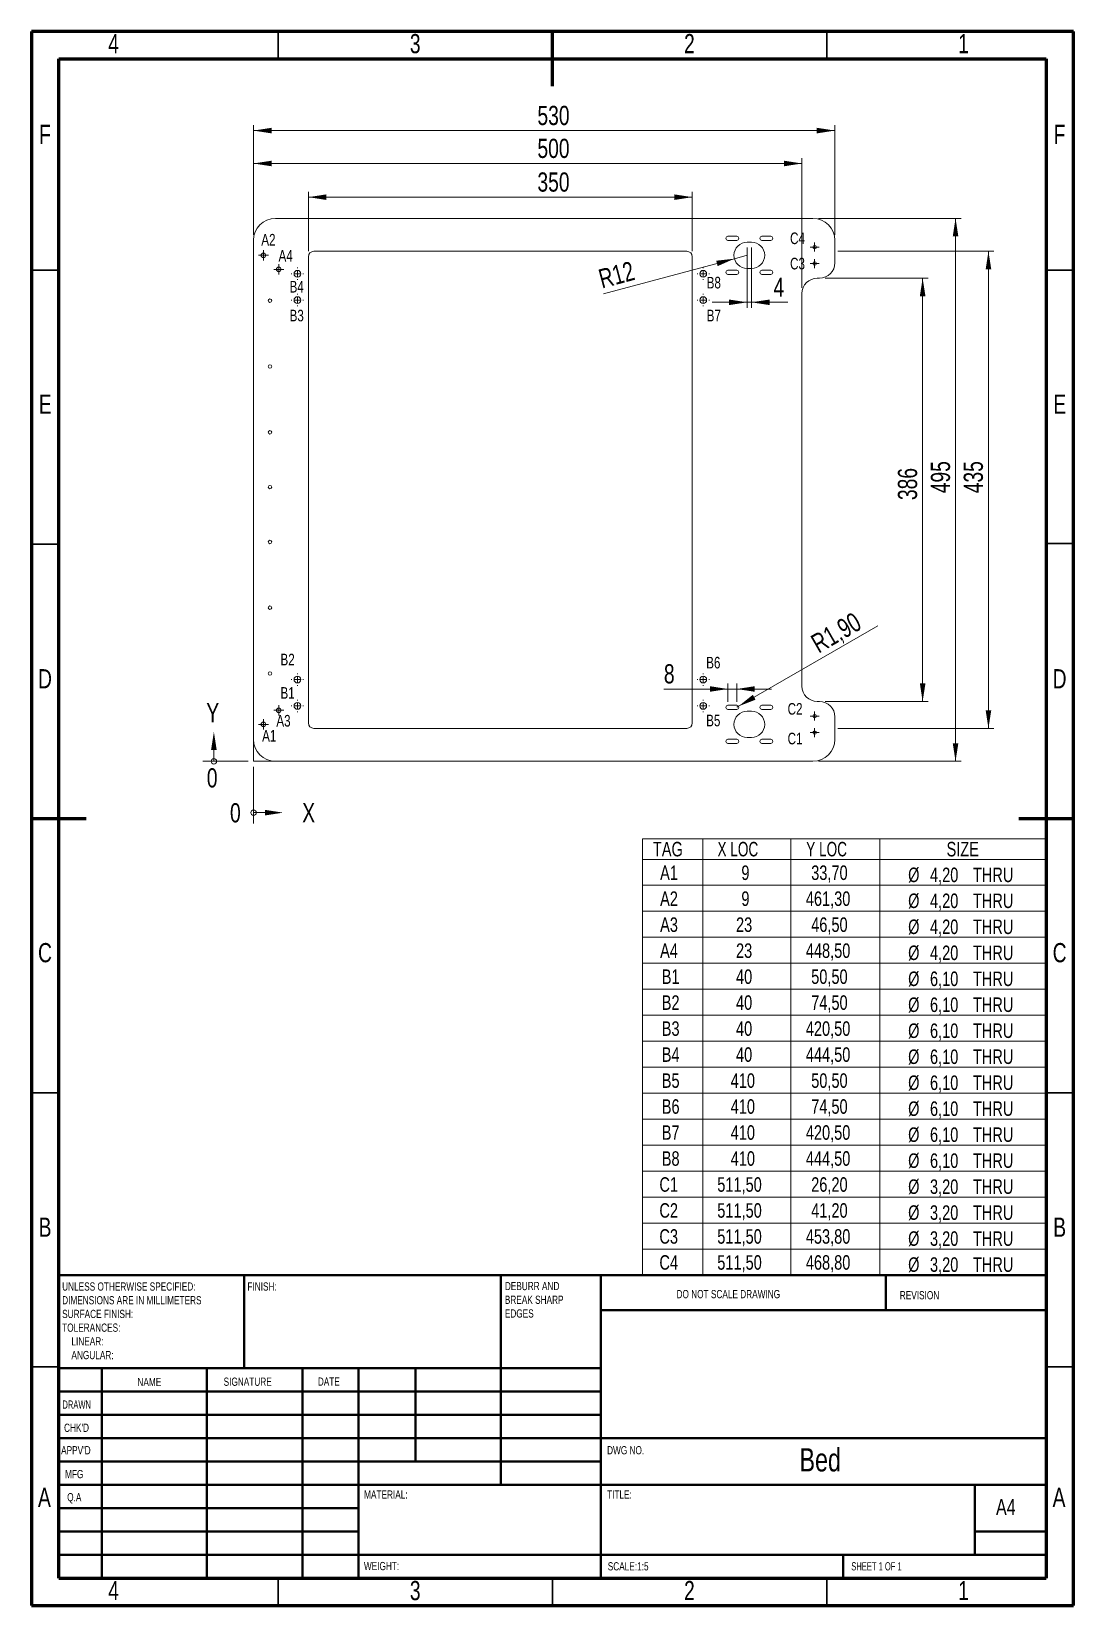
# Model space of a CAD drawing. Header units: millimetres. Extents: x 15 to 205, y 5 to 292.
import ezdxf

# ---------------------------------------------------------------- set-up
doc = ezdxf.new("R2010")
doc.units = ezdxf.units.MM
doc.linetypes.add('CENTERX2', pattern=[20.32, 12.7, -2.54, 2.54, -2.54])
doc.styles.add('SLDTEXTSTYLE0', font='TXT', dxfattribs={"width": 0.75})
doc.styles.add('SLDTEXTSTYLE1', font='TXT', dxfattribs={"width": 0.686449})
doc.styles.add('SLDTEXTSTYLE2', font='TXT', dxfattribs={"width": 0.6875})
doc.styles.add('SLDTEXTSTYLE3', font='TXT', dxfattribs={"width": 0.7})
doc.dimstyles.new('SLDDIMSTYLE0', dxfattribs={"dimtxt": 3.5, "dimasz": 3.302, "dimexe": 0, "dimexo": 0.0625, "dimgap": 0.875, "dimtad": 1, "dimlfac": 5, "dimrnd": 1e-09, "dimzin": 12, "dimdsep": 46, "dimtxsty": 'SLDTEXTSTYLE0', "dimsah": 1, "dimcen": 0.09, "dimadec": 0, "dimazin": 3, "dimtfac": 1, "dimtofl": 0, "dimtmove": 0, "dimatfit": 3, "dimfxl": 1, "dimfrac": 2, "dimtolj": 1, "dimtzin": 12, "dimarcsym": 0})
doc.dimstyles.new('SLDDIMSTYLE1', dxfattribs={"dimtxt": 3.5, "dimasz": 3.302, "dimexe": 0, "dimexo": 0.0625, "dimgap": 0.875, "dimtad": 1, "dimlfac": 5, "dimrnd": 1e-09, "dimzin": 12, "dimdsep": 46, "dimtxsty": 'SLDTEXTSTYLE0', "dimsah": 1, "dimcen": 0.09, "dimadec": 0, "dimazin": 3, "dimtfac": 1, "dimtmove": 0, "dimatfit": 0, "dimfxl": 1, "dimfrac": 2, "dimtolj": 1, "dimtzin": 12, "dimarcsym": 0})
doc.dimstyles.new('SLDDIMSTYLE2', dxfattribs={"dimtxt": 3.5, "dimasz": 3.302, "dimexe": 0, "dimexo": 0.0625, "dimgap": 0.875, "dimtad": 1, "dimlfac": 5, "dimrnd": 1e-09, "dimzin": 12, "dimdsep": 46, "dimtxsty": 'SLDTEXTSTYLE0', "dimsah": 1, "dimcen": 0, "dimadec": 0, "dimazin": 3, "dimtfac": 1, "dimtofl": 0, "dimtmove": 0, "dimatfit": 3, "dimfxl": 1, "dimfrac": 2, "dimtolj": 1, "dimtzin": 12, "dimarcsym": 0})

# ---------------------------------------------------------------- blocks, each defined once
blk = doc.blocks.new('SW_NOTE_0')
at = {"color": 0, "linetype": 'Continuous', "lineweight": 0, "char_height": 1.5, "attachment_point": 1, "style": 'SLDTEXTSTYLE0'}
for s, insert in [('UNLESS OTHERWISE SPECIFIED:', (0, 1.93)), ('DIMENSIONS ARE IN MILLIMETERS', (0, -0.57)), ('TOLERANCES:', (0, -5.57)), ('SURFACE FINISH:', (0, -3.07)), ('LINEAR:', (1.69, -8.07)), ('ANGULAR:', (1.69, -10.57))]:
    blk.add_mtext(s, dxfattribs=dict(at, insert=insert))
blk = doc.blocks.new('SW_NOTE_1')
at = {"color": 0, "linetype": 'Continuous', "lineweight": 0, "char_height": 1.5, "attachment_point": 1, "style": 'SLDTEXTSTYLE0'}
for s, insert in [('DEBURR AND', (0, 1.93)), ('BREAK SHARP', (0, -0.57)), ('EDGES', (0, -3.07))]:
    blk.add_mtext(s, dxfattribs=dict(at, insert=insert))
blk = doc.blocks.new('SW_TABLEANNOTATION_0')
at = {"color": 0, "linetype": 'Continuous', "lineweight": 0}
for p, q in [((0, 0), (0, -79.54)), ((73.74, 0), (0, 0)), ((10.97, 0), (10.97, -3.74)), ((27.03, 0), (27.03, -3.74)), ((43.27, 0), (43.27, -3.74)), ((73.74, -79.54), (73.74, 0)), ((0, -3.74), (73.74, -3.74)), ((10.97, -3.74), (10.97, -79.54)), ((27.03, -3.74), (27.03, -79.54)), ((43.27, -3.74), (43.27, -79.54)), ((0, -8.47), (73.74, -8.47)), ((0, -13.21), (73.74, -13.21)), ((0, -17.95), (73.74, -17.95)), ((0, -22.69), (73.74, -22.69)), ((0, -27.42), (73.74, -27.42)), ((0, -32.16), (73.74, -32.16)), ((0, -36.9), (73.74, -36.9)), ((0, -41.64), (73.74, -41.64)), ((0, -46.37), (73.74, -46.37)), ((0, -51.11), (73.74, -51.11)), ((0, -55.85), (73.74, -55.85)), ((0, -60.59), (73.74, -60.59)), ((0, -65.32), (73.74, -65.32)), ((0, -70.06), (73.74, -70.06)), ((0, -74.8), (73.74, -74.8)), ((0, -79.54), (73.74, -79.54))]:
    blk.add_line(p, q, dxfattribs=at)
at = {"color": 0, "linetype": 'Continuous', "lineweight": 0, "attachment_point": 1}
for s, insert, char_height, style in [('TAG', (1.89, -0.55), 2.646, 'SLDTEXTSTYLE0'), ('X LOC', (13.66, -0.55), 2.646, 'SLDTEXTSTYLE3'), ('Y LOC', (29.84, -0.55), 2.646, 'SLDTEXTSTYLE3'), ('SIZE', (55.43, -0.55), 2.646, 'SLDTEXTSTYLE0'), ('A1', (3.2, -4.85), 2.646, 'SLDTEXTSTYLE0'), ('9', (18.02, -4.85), 2.65, 'SLDTEXTSTYLE0'), ('33,70', (30.75, -4.85), 2.646, 'SLDTEXTSTYLE0'), ('%%c', (48.42, -5.24), 2.646, 'SLDTEXTSTYLE0'), ('4,20', (52.41, -5.24), 2.646, 'SLDTEXTSTYLE0'), ('THRU', (60.24, -5.24), 2.646, 'SLDTEXTSTYLE0'), ('A2', (3.2, -9.58), 2.646, 'SLDTEXTSTYLE0'), ('9', (18.02, -9.58), 2.65, 'SLDTEXTSTYLE0'), ('461,30', (29.77, -9.58), 2.646, 'SLDTEXTSTYLE0'), ('%%c', (48.42, -9.97), 2.646, 'SLDTEXTSTYLE0'), ('4,20', (52.41, -9.97), 2.646, 'SLDTEXTSTYLE0'), ('THRU', (60.24, -9.97), 2.646, 'SLDTEXTSTYLE0'), ('A3', (3.2, -14.32), 2.646, 'SLDTEXTSTYLE0'), ('23', (17.04, -14.32), 2.646, 'SLDTEXTSTYLE0'), ('46,50', (30.75, -14.32), 2.646, 'SLDTEXTSTYLE0'), ('%%c', (48.42, -14.71), 2.646, 'SLDTEXTSTYLE0'), ('4,20', (52.41, -14.71), 2.646, 'SLDTEXTSTYLE0'), ('THRU', (60.24, -14.71), 2.646, 'SLDTEXTSTYLE0'), ('A4', (3.2, -19.06), 2.646, 'SLDTEXTSTYLE0'), ('23', (17.04, -19.06), 2.646, 'SLDTEXTSTYLE0'), ('448,50', (29.77, -19.06), 2.646, 'SLDTEXTSTYLE0'), ('%%c', (48.42, -19.45), 2.646, 'SLDTEXTSTYLE0'), ('4,20', (52.41, -19.45), 2.646, 'SLDTEXTSTYLE0'), ('THRU', (60.24, -19.45), 2.646, 'SLDTEXTSTYLE0'), ('B1', (3.5, -23.8), 2.646, 'SLDTEXTSTYLE0'), ('40', (17.04, -23.8), 2.646, 'SLDTEXTSTYLE0'), ('50,50', (30.75, -23.8), 2.646, 'SLDTEXTSTYLE0'), ('%%c', (48.42, -24.19), 2.646, 'SLDTEXTSTYLE0'), ('6,10', (52.41, -24.19), 2.646, 'SLDTEXTSTYLE0'), ('THRU', (60.24, -24.19), 2.646, 'SLDTEXTSTYLE0'), ('B2', (3.5, -28.53), 2.646, 'SLDTEXTSTYLE0'), ('40', (17.04, -28.53), 2.646, 'SLDTEXTSTYLE0'), ('74,50', (30.75, -28.53), 2.646, 'SLDTEXTSTYLE0'), ('%%c', (48.42, -28.92), 2.646, 'SLDTEXTSTYLE0'), ('6,10', (52.41, -28.92), 2.646, 'SLDTEXTSTYLE0'), ('THRU', (60.24, -28.92), 2.646, 'SLDTEXTSTYLE0'), ('B3', (3.5, -33.27), 2.646, 'SLDTEXTSTYLE0'), ('40', (17.04, -33.27), 2.646, 'SLDTEXTSTYLE0'), ('420,50', (29.77, -33.27), 2.646, 'SLDTEXTSTYLE0'), ('%%c', (48.42, -33.66), 2.646, 'SLDTEXTSTYLE0'), ('6,10', (52.41, -33.66), 2.646, 'SLDTEXTSTYLE0'), ('THRU', (60.24, -33.66), 2.646, 'SLDTEXTSTYLE0'), ('B4', (3.5, -38.01), 2.646, 'SLDTEXTSTYLE0'), ('40', (17.04, -38.01), 2.646, 'SLDTEXTSTYLE0'), ('444,50', (29.77, -38.01), 2.646, 'SLDTEXTSTYLE0'), ('%%c', (48.42, -38.4), 2.646, 'SLDTEXTSTYLE0'), ('6,10', (52.41, -38.4), 2.646, 'SLDTEXTSTYLE0'), ('THRU', (60.24, -38.4), 2.646, 'SLDTEXTSTYLE0'), ('B5', (3.5, -42.75), 2.646, 'SLDTEXTSTYLE0'), ('410', (16.07, -42.75), 2.646, 'SLDTEXTSTYLE0'), ('50,50', (30.75, -42.75), 2.646, 'SLDTEXTSTYLE0'), ('%%c', (48.42, -43.14), 2.646, 'SLDTEXTSTYLE0'), ('6,10', (52.41, -43.14), 2.646, 'SLDTEXTSTYLE0'), ('THRU', (60.24, -43.14), 2.646, 'SLDTEXTSTYLE0'), ('B6', (3.5, -47.48), 2.646, 'SLDTEXTSTYLE0'), ('410', (16.07, -47.48), 2.646, 'SLDTEXTSTYLE0'), ('74,50', (30.75, -47.48), 2.646, 'SLDTEXTSTYLE0'), ('%%c', (48.42, -47.87), 2.646, 'SLDTEXTSTYLE0'), ('6,10', (52.41, -47.87), 2.646, 'SLDTEXTSTYLE0'), ('THRU', (60.24, -47.87), 2.646, 'SLDTEXTSTYLE0'), ('B7', (3.5, -52.22), 2.646, 'SLDTEXTSTYLE0'), ('410', (16.07, -52.22), 2.646, 'SLDTEXTSTYLE0'), ('420,50', (29.77, -52.22), 2.646, 'SLDTEXTSTYLE0'), ('%%c', (48.42, -52.61), 2.646, 'SLDTEXTSTYLE0'), ('6,10', (52.41, -52.61), 2.646, 'SLDTEXTSTYLE0'), ('THRU', (60.24, -52.61), 2.646, 'SLDTEXTSTYLE0'), ('B8', (3.5, -56.96), 2.646, 'SLDTEXTSTYLE0'), ('410', (16.07, -56.96), 2.646, 'SLDTEXTSTYLE0'), ('444,50', (29.77, -56.96), 2.646, 'SLDTEXTSTYLE0'), ('%%c', (48.42, -57.35), 2.646, 'SLDTEXTSTYLE0'), ('6,10', (52.41, -57.35), 2.646, 'SLDTEXTSTYLE0'), ('THRU', (60.24, -57.35), 2.646, 'SLDTEXTSTYLE0'), ('C1', (3.07, -61.7), 2.646, 'SLDTEXTSTYLE0'), ('511,50', (13.62, -61.7), 2.646, 'SLDTEXTSTYLE0'), ('26,20', (30.75, -61.7), 2.646, 'SLDTEXTSTYLE0'), ('%%c', (48.42, -62.09), 2.646, 'SLDTEXTSTYLE0'), ('3,20', (52.41, -62.09), 2.646, 'SLDTEXTSTYLE0'), ('THRU', (60.24, -62.09), 2.646, 'SLDTEXTSTYLE0'), ('C2', (3.07, -66.43), 2.646, 'SLDTEXTSTYLE0'), ('511,50', (13.62, -66.43), 2.646, 'SLDTEXTSTYLE0'), ('41,20', (30.75, -66.43), 2.646, 'SLDTEXTSTYLE0'), ('%%c', (48.42, -66.82), 2.646, 'SLDTEXTSTYLE0'), ('3,20', (52.41, -66.82), 2.646, 'SLDTEXTSTYLE0'), ('THRU', (60.24, -66.82), 2.646, 'SLDTEXTSTYLE0'), ('C3', (3.07, -71.17), 2.646, 'SLDTEXTSTYLE0'), ('511,50', (13.62, -71.17), 2.646, 'SLDTEXTSTYLE0'), ('453,80', (29.77, -71.17), 2.646, 'SLDTEXTSTYLE0'), ('%%c', (48.42, -71.56), 2.646, 'SLDTEXTSTYLE0'), ('3,20', (52.41, -71.56), 2.646, 'SLDTEXTSTYLE0'), ('THRU', (60.24, -71.56), 2.646, 'SLDTEXTSTYLE0'), ('C4', (3.07, -75.91), 2.646, 'SLDTEXTSTYLE0'), ('511,50', (13.62, -75.91), 2.646, 'SLDTEXTSTYLE0'), ('468,80', (29.77, -75.91), 2.646, 'SLDTEXTSTYLE0'), ('%%c', (48.42, -76.3), 2.646, 'SLDTEXTSTYLE0'), ('3,20', (52.41, -76.3), 2.646, 'SLDTEXTSTYLE0'), ('THRU', (60.24, -76.3), 2.646, 'SLDTEXTSTYLE0')]:
    blk.add_mtext(s, dxfattribs=dict(at, insert=insert, char_height=char_height, style=style))
blk = doc.blocks.new('_D')
at = {"color": 7, "linetype": 'Continuous', "lineweight": 0}
for p, q in [((55.49, 254.93), (55.49, 274.93)), ((55.49, 273.93), (161.49, 273.93)), ((161.49, 254.93), (161.49, 274.93))]:
    blk.add_line(p, q, dxfattribs=at)
for points in [[(55.49, 273.93), (58.79, 273.42), (58.79, 274.44)], [(161.49, 273.93), (158.19, 274.44), (158.19, 273.42)]]:
    blk.add_solid(points, dxfattribs=at)
at = {"color": 7, "linetype": 'Continuous', "lineweight": 0, "insert": (107.25, 278.44), "char_height": 3.5, "attachment_point": 1, "style": 'SLDTEXTSTYLE0'}
blk.add_mtext('530', dxfattribs=at)
blk = doc.blocks.new('_D_1')
at = {"color": 7, "linetype": 'Continuous', "lineweight": 0}
for p, q in [((55.49, 254.93), (55.49, 268.93)), ((55.49, 267.93), (155.49, 267.93)), ((155.49, 245.23), (155.49, 268.93))]:
    blk.add_line(p, q, dxfattribs=at)
for points in [[(55.49, 267.93), (58.79, 267.42), (58.79, 268.44)], [(155.49, 267.93), (152.19, 268.44), (152.19, 267.42)]]:
    blk.add_solid(points, dxfattribs=at)
at = {"color": 7, "linetype": 'Continuous', "lineweight": 0, "insert": (107.25, 272.44), "char_height": 3.5, "attachment_point": 1, "style": 'SLDTEXTSTYLE0'}
blk.add_mtext('500', dxfattribs=at)
blk = doc.blocks.new('_D_2')
at = {"color": 7, "linetype": 'Continuous', "lineweight": 0}
for p, q in [((65.49, 251.93), (65.49, 262.79)), ((65.49, 261.79), (135.49, 261.79)), ((135.49, 251.93), (135.49, 262.79))]:
    blk.add_line(p, q, dxfattribs=at)
for points in [[(65.49, 261.79), (68.79, 261.28), (68.79, 262.3)], [(135.49, 261.79), (132.19, 262.3), (132.19, 261.28)]]:
    blk.add_solid(points, dxfattribs=at)
at = {"color": 7, "linetype": 'Continuous', "lineweight": 0, "insert": (107.25, 266.3), "char_height": 3.5, "attachment_point": 1, "style": 'SLDTEXTSTYLE0'}
blk.add_mtext('350', dxfattribs=at)
blk = doc.blocks.new('_D_3')
at = {"color": 7, "linetype": 'Continuous', "lineweight": 0}
for p, q in [((158.49, 257.93), (184.49, 257.93)), ((183.49, 257.93), (183.49, 158.93)), ((158.49, 158.93), (184.49, 158.93))]:
    blk.add_line(p, q, dxfattribs=at)
for points in [[(183.49, 257.93), (182.98, 254.63), (184, 254.63)], [(183.49, 158.93), (184, 162.23), (182.98, 162.23)]]:
    blk.add_solid(points, dxfattribs=at)
at = {"color": 7, "linetype": 'Continuous', "lineweight": 0, "insert": (178.98, 207.8), "char_height": 3.5, "attachment_point": 1, "rotation": 90, "style": 'SLDTEXTSTYLE0'}
blk.add_mtext('495', dxfattribs=at)
blk = doc.blocks.new('_D_4')
at = {"color": 7, "linetype": 'Continuous', "lineweight": 0}
for p, q in [((162.04, 251.93), (190.49, 251.93)), ((189.49, 251.93), (189.49, 164.93)), ((162.05, 164.93), (190.49, 164.93))]:
    blk.add_line(p, q, dxfattribs=at)
for points in [[(189.49, 251.93), (188.98, 248.63), (190, 248.63)], [(189.49, 164.93), (190, 168.23), (188.98, 168.23)]]:
    blk.add_solid(points, dxfattribs=at)
at = {"color": 7, "linetype": 'Continuous', "lineweight": 0, "insert": (184.98, 207.8), "char_height": 3.5, "attachment_point": 1, "rotation": 90, "style": 'SLDTEXTSTYLE0'}
blk.add_mtext('435', dxfattribs=at)
blk = doc.blocks.new('_D_5')
at = {"color": 7, "linetype": 'Continuous', "lineweight": 0}
for p, q in [((159.69, 247.03), (178.49, 247.03)), ((177.49, 247.03), (177.49, 169.83)), ((159.69, 169.83), (178.49, 169.83))]:
    blk.add_line(p, q, dxfattribs=at)
for points in [[(177.49, 247.03), (176.98, 243.73), (178, 243.73)], [(177.49, 169.83), (178, 173.13), (176.98, 173.13)]]:
    blk.add_solid(points, dxfattribs=at)
at = {"color": 7, "linetype": 'Continuous', "lineweight": 0, "insert": (172.98, 206.56), "char_height": 3.5, "attachment_point": 1, "rotation": 90, "style": 'SLDTEXTSTYLE0'}
blk.add_mtext('386', dxfattribs=at)
blk = doc.blocks.new('_D_6')
at = {"color": 7, "linetype": 'Continuous', "lineweight": 0}
for p, q in [((141.99, 169.77), (141.99, 173.11)), ((143.59, 169.77), (143.59, 173.11)), ((141.99, 172.11), (130.31, 172.11)), ((141.99, 172.11), (143.59, 172.11)), ((143.59, 172.11), (149.94, 172.11))]:
    blk.add_line(p, q, dxfattribs=at)
for points in [[(141.99, 172.11), (138.69, 172.62), (138.69, 171.61)], [(143.59, 172.11), (146.89, 171.61), (146.89, 172.62)]]:
    blk.add_solid(points, dxfattribs=at)
at = {"color": 7, "linetype": 'Continuous', "lineweight": 0, "insert": (130.31, 176.63), "char_height": 3.5, "attachment_point": 1, "style": 'SLDTEXTSTYLE0'}
blk.add_mtext('8', dxfattribs=at)
blk = doc.blocks.new('_D_7')
at = {"color": 7, "linetype": 'Continuous', "lineweight": 0}
for q in [(169.31, 183.62), (143.59, 168.77)]:
    blk.add_line((143.92, 168.96), q, dxfattribs=at)
blk.add_solid([(143.92, 168.96), (147.03, 170.17), (146.52, 171.05)], dxfattribs=at)
at = {"color": 7, "linetype": 'Continuous', "lineweight": 0, "insert": (156.77, 181.57), "char_height": 3.5, "attachment_point": 1, "rotation": 30, "style": 'SLDTEXTSTYLE0'}
blk.add_mtext('R1,90', dxfattribs=at)
blk = doc.blocks.new('_D_8')
at = {"color": 7, "linetype": 'Continuous', "lineweight": 0}
for q in [(119.28, 244.16), (145.49, 251.19)]:
    blk.add_line((143.17, 250.57), q, dxfattribs=at)
blk.add_solid([(143.17, 250.57), (139.85, 250.2), (140.11, 249.22)], dxfattribs=at)
at = {"color": 7, "linetype": 'Continuous', "lineweight": 0, "insert": (118.11, 248.5), "char_height": 3.5, "attachment_point": 1, "rotation": 15, "style": 'SLDTEXTSTYLE0'}
blk.add_mtext('R12', dxfattribs=at)
blk = doc.blocks.new('_D_9')
at = {"color": 7, "linetype": 'Continuous', "lineweight": 0}
for p, q in [((145.49, 252.59), (145.49, 241.62)), ((146.29, 252.59), (146.29, 241.62)), ((145.49, 242.62), (139.14, 242.62)), ((146.29, 242.62), (145.49, 242.62)), ((146.29, 242.62), (152.88, 242.62))]:
    blk.add_line(p, q, dxfattribs=at)
for points in [[(145.49, 242.62), (142.19, 243.13), (142.19, 242.11)], [(146.29, 242.62), (149.59, 242.11), (149.59, 243.13)]]:
    blk.add_solid(points, dxfattribs=at)
at = {"color": 7, "linetype": 'Continuous', "lineweight": 0, "insert": (150.29, 247.13), "char_height": 3.5, "attachment_point": 1, "style": 'SLDTEXTSTYLE0'}
blk.add_mtext('4', dxfattribs=at)
blk = doc.blocks.new('SW_CENTERMARKSYMBOL_0')
at = {"color": 0, "linetype": 'Continuous', "lineweight": 0}
for p, q in [((-0.5, 0), (-0.92, 0)), ((0, 0), (-0.5, 0)), ((0, 0.5), (0, 0.92)), ((0, 0), (0, 0.5)), ((0, 0), (0, -0.5)), ((0, 0), (0.5, 0)), ((0.5, 0), (0.92, 0)), ((0, -0.5), (0, -0.92))]:
    blk.add_line(p, q, dxfattribs=at)
blk = doc.blocks.new('SW_CENTERMARKSYMBOL_1')
at = {"color": 0, "linetype": 'Continuous', "lineweight": 0}
for p, q in [((-0.5, 0), (-0.92, 0)), ((0, 0), (-0.5, 0)), ((0, 0.5), (0, 0.92)), ((0, 0), (0, 0.5)), ((0, 0), (0, -0.5)), ((0, 0), (0.5, 0)), ((0.5, 0), (0.92, 0)), ((0, -0.5), (0, -0.92))]:
    blk.add_line(p, q, dxfattribs=at)
blk = doc.blocks.new('SW_CENTERMARKSYMBOL_2')
at = {"color": 0, "linetype": 'Continuous', "lineweight": 0}
for p, q in [((-1, 0), (-1.11, 0)), ((0, 0), (-0.5, 0)), ((0, 1), (0, 1.11)), ((0, 0), (0, 0.5)), ((0, 0), (0, -0.5)), ((0, 0), (0.5, 0)), ((1, 0), (1.11, 0)), ((0, -1), (0, -1.11))]:
    blk.add_line(p, q, dxfattribs=at)
blk = doc.blocks.new('SW_CENTERMARKSYMBOL_3')
at = {"color": 0, "linetype": 'Continuous', "lineweight": 0}
for p, q in [((-1, 0), (-1.11, 0)), ((0, 0), (-0.5, 0)), ((0, 1), (0, 1.11)), ((0, 0), (0, 0.5)), ((0, 0), (0, -0.5)), ((0, 0), (0.5, 0)), ((1, 0), (1.11, 0)), ((0, -1), (0, -1.11))]:
    blk.add_line(p, q, dxfattribs=at)
blk = doc.blocks.new('SW_CENTERMARKSYMBOL_4')
at = {"color": 0, "linetype": 'Continuous', "lineweight": 0}
for p, q in [((-1, 0), (-1.11, 0)), ((0, 0), (-0.5, 0)), ((0, 1), (0, 1.11)), ((0, 0), (0, 0.5)), ((0, 0), (0, -0.5)), ((0, 0), (0.5, 0)), ((1, 0), (1.11, 0)), ((0, -1), (0, -1.11))]:
    blk.add_line(p, q, dxfattribs=at)
blk = doc.blocks.new('SW_CENTERMARKSYMBOL_5')
at = {"color": 0, "linetype": 'Continuous', "lineweight": 0}
for p, q in [((-1, 0), (-1.11, 0)), ((0, 0), (-0.5, 0)), ((0, 1), (0, 1.11)), ((0, 0), (0, 0.5)), ((0, 0), (0, -0.5)), ((0, 0), (0.5, 0)), ((1, 0), (1.11, 0)), ((0, -1), (0, -1.11))]:
    blk.add_line(p, q, dxfattribs=at)
blk = doc.blocks.new('SW_CENTERMARKSYMBOL_6')
at = {"color": 0, "linetype": 'Continuous', "lineweight": 0}
for p, q in [((-1, 0), (-1.11, 0)), ((0, 0), (-0.5, 0)), ((0, 1), (0, 1.11)), ((0, 0), (0, 0.5)), ((0, 0), (0, -0.5)), ((0, 0), (0.5, 0)), ((1, 0), (1.11, 0)), ((0, -1), (0, -1.11))]:
    blk.add_line(p, q, dxfattribs=at)
blk = doc.blocks.new('SW_CENTERMARKSYMBOL_7')
at = {"color": 0, "linetype": 'Continuous', "lineweight": 0}
for p, q in [((-1, 0), (-1.11, 0)), ((0, 0), (-0.5, 0)), ((0, 1), (0, 1.11)), ((0, 0), (0, 0.5)), ((0, 0), (0, -0.5)), ((0, 0), (0.5, 0)), ((1, 0), (1.11, 0)), ((0, -1), (0, -1.11))]:
    blk.add_line(p, q, dxfattribs=at)
blk = doc.blocks.new('SW_CENTERMARKSYMBOL_8')
at = {"color": 0, "linetype": 'Continuous', "lineweight": 0}
for p, q in [((-1, 0), (-1.11, 0)), ((0, 0), (-0.5, 0)), ((0, 1), (0, 1.11)), ((0, 0), (0, 0.5)), ((0, 0), (0, -0.5)), ((0, 0), (0.5, 0)), ((1, 0), (1.11, 0)), ((0, -1), (0, -1.11))]:
    blk.add_line(p, q, dxfattribs=at)
blk = doc.blocks.new('SW_CENTERMARKSYMBOL_9')
at = {"color": 0, "linetype": 'Continuous', "lineweight": 0}
for p, q in [((-1, 0), (-1.11, 0)), ((0, 0), (-0.5, 0)), ((0, 1), (0, 1.11)), ((0, 0), (0, 0.5)), ((0, 0), (0, -0.5)), ((0, 0), (0.5, 0)), ((1, 0), (1.11, 0)), ((0, -1), (0, -1.11))]:
    blk.add_line(p, q, dxfattribs=at)
blk = doc.blocks.new('SW_CENTERMARKSYMBOL_10')
at = {"color": 0, "linetype": 'Continuous', "lineweight": 0}
for p, q in [((-0.5, 0), (-0.82, 0)), ((0, 0), (-0.5, 0)), ((0, 0.5), (0, 0.82)), ((0, 0), (0, 0.5)), ((0, 0), (0, -0.5)), ((0, 0), (0.5, 0)), ((0.5, 0), (0.82, 0)), ((0, -0.5), (0, -0.82))]:
    blk.add_line(p, q, dxfattribs=at)
blk = doc.blocks.new('SW_CENTERMARKSYMBOL_11')
at = {"color": 0, "linetype": 'Continuous', "lineweight": 0}
for p, q in [((-0.5, 0), (-0.82, 0)), ((0, 0), (-0.5, 0)), ((0, 0.5), (0, 0.82)), ((0, 0), (0, 0.5)), ((0, 0), (0, -0.5)), ((0, 0), (0.5, 0)), ((0.5, 0), (0.82, 0)), ((0, -0.5), (0, -0.82))]:
    blk.add_line(p, q, dxfattribs=at)
blk = doc.blocks.new('SW_CENTERMARKSYMBOL_12')
at = {"color": 0, "linetype": 'Continuous', "lineweight": 0}
for p, q in [((-0.5, 0), (-0.82, 0)), ((0, 0), (-0.5, 0)), ((0, 0.5), (0, 0.82)), ((0, 0), (0, 0.5)), ((0, 0), (0, -0.5)), ((0, 0), (0.5, 0)), ((0.5, 0), (0.82, 0)), ((0, -0.5), (0, -0.82))]:
    blk.add_line(p, q, dxfattribs=at)
blk = doc.blocks.new('SW_CENTERMARKSYMBOL_13')
at = {"color": 0, "linetype": 'Continuous', "lineweight": 0}
for p, q in [((-0.5, 0), (-0.82, 0)), ((0, 0), (-0.5, 0)), ((0, 0.5), (0, 0.82)), ((0, 0), (0, 0.5)), ((0, 0), (0, -0.5)), ((0, 0), (0.5, 0)), ((0.5, 0), (0.82, 0)), ((0, -0.5), (0, -0.82))]:
    blk.add_line(p, q, dxfattribs=at)
blk = doc.blocks.new('SW_CENTERMARKSYMBOL_14')
at = {"color": 0, "linetype": 'Continuous', "lineweight": 0}
for p, q in [((-0.5, 0), (-0.92, 0)), ((0, 0), (-0.5, 0)), ((0, 0.5), (0, 0.92)), ((0, 0), (0, 0.5)), ((0, 0), (0, -0.5)), ((0, 0), (0.5, 0)), ((0.5, 0), (0.92, 0)), ((0, -0.5), (0, -0.92))]:
    blk.add_line(p, q, dxfattribs=at)
blk = doc.blocks.new('SW_CENTERMARKSYMBOL_15')
at = {"color": 0, "linetype": 'Continuous', "lineweight": 0}
for p, q in [((-0.5, 0), (-0.92, 0)), ((0, 0), (-0.5, 0)), ((0, 0.5), (0, 0.92)), ((0, 0), (0, 0.5)), ((0, 0), (0, -0.5)), ((0, 0), (0.5, 0)), ((0.5, 0), (0.92, 0)), ((0, -0.5), (0, -0.92))]:
    blk.add_line(p, q, dxfattribs=at)
blk = doc.blocks.new('SW_DATUMORIGIN_0')
at = {"color": 0, "linetype": 'Continuous', "lineweight": 0}
for p, q in [((-7.23, 1), (-7.23, 3.08)), ((-1, 1), (-9.23, 1)), ((0, 0), (0, -10.36)), ((0, -8.36), (2.08, -8.36))]:
    blk.add_line(p, q, dxfattribs=at)
for centre in [(-7.23, 1), (0, -8.36)]:
    blk.add_circle(centre, 0.5, dxfattribs=at)
for points in [[(-7.23, 6.38), (-7.74, 3.08), (-6.72, 3.08)], [(5.38, -8.36), (2.08, -7.85), (2.08, -8.87)]]:
    blk.add_solid(points, dxfattribs=at)
at = {"color": 0, "linetype": 'Continuous', "lineweight": 0, "char_height": 3.5, "attachment_point": 1, "style": 'SLDTEXTSTYLE0'}
for s, insert in [('Y', (-8.61, 11.61)), ('0', (-8.52, -0.27)), ('0', (-4.29, -6.63)), ('X', (8.88, -6.63))]:
    blk.add_mtext(s, dxfattribs=dict(at, insert=insert))

msp = doc.modelspace()

# ---------------------------------------------------------------- linework, layer by layer
at = {"color": 7, "linetype": 'Continuous', "lineweight": 60}
for p, q in [((205, 292), (15, 292)), ((15, 292), (15, 5)), ((110, 282), (110, 292)), ((205, 5), (205, 292)), ((20, 287), (200, 287)), ((20, 10), (20, 287)), ((200, 287), (200, 10)), ((15, 148.5), (25, 148.5)), ((195, 148.5), (205, 148.5)), ((20, 10), (200, 10)), ((15, 5), (205, 5))]:
    msp.add_line(p, q, dxfattribs=at)
at = {"color": 7, "linetype": 'Continuous', "lineweight": 30}
for p, q in [((60, 287), (60, 292)), ((160, 287), (160, 292)), ((20, 248.5), (15, 248.5)), ((200, 248.5), (205, 248.5)), ((20, 198.5), (15, 198.5)), ((200, 198.6509), (205, 198.6509)), ((20, 98.5), (15, 98.5)), ((200, 98.5), (205, 98.5)), ((20, 48.5), (15, 48.5)), ((200, 48.5), (205, 48.5)), ((60, 10), (60, 5)), ((110, 10), (110, 5)), ((160, 10), (160, 5))]:
    msp.add_line(p, q, dxfattribs=at)
at = {"color": 7, "linetype": 'Continuous', "lineweight": 15}
for p, q in [((157.4881, 257.9271), (59.4881, 257.9271)), ((55.4881, 253.9271), (55.4881, 162.9271)), ((143.5881, 254.6671), (141.9881, 254.6671)), ((141.9881, 253.9071), (143.5881, 253.9071)), ((146.2881, 253.5871), (145.4881, 253.5871)), ((149.7881, 254.6671), (148.1881, 254.6671)), ((148.1881, 253.9071), (149.7881, 253.9071)), ((161.4881, 249.8271), (161.4881, 253.9271)), ((65.4881, 250.9271), (65.4881, 165.9271)), ((134.4881, 251.9271), (66.4881, 251.9271)), ((135.4881, 165.9271), (135.4881, 250.9271)), ((143.5881, 248.4671), (141.9881, 248.4671)), ((141.9881, 247.7071), (143.5881, 247.7071)), ((145.4881, 248.7871), (146.2881, 248.7871)), ((149.7881, 248.4671), (148.1881, 248.4671)), ((148.1881, 247.7071), (149.7881, 247.7071)), ((158.2881, 247.0271), (158.6881, 247.0271)), ((155.4881, 172.6271), (155.4881, 244.2271)), ((158.6881, 169.8271), (158.2881, 169.8271)), ((143.5881, 169.1471), (141.9881, 169.1471)), ((141.9881, 168.3871), (143.5881, 168.3871)), ((146.2881, 168.0671), (145.4881, 168.0671)), ((149.7881, 169.1471), (148.1881, 169.1471)), ((148.1881, 168.3871), (149.7881, 168.3871)), ((161.4881, 162.9271), (161.4881, 167.0271)), ((66.4881, 164.9271), (134.4881, 164.9271)), ((143.5881, 162.9471), (141.9881, 162.9471)), ((141.9881, 162.1871), (143.5881, 162.1871)), ((145.4881, 163.2671), (146.2881, 163.2671)), ((149.7881, 162.9471), (148.1881, 162.9471)), ((148.1881, 162.1871), (149.7881, 162.1871)), ((59.4881, 158.9271), (157.4881, 158.9271))]:
    msp.add_line(p, q, dxfattribs=at)
at = {"color": 7, "linetype": 'CENTERX2', "lineweight": 0}
for p, q in [((55.4881, 162.9271), (55.4881, 158.9271)), ((55.4881, 158.9271), (59.4881, 158.9271))]:
    msp.add_line(p, q, dxfattribs=at)
at = {"color": 7, "linetype": 'Continuous', "lineweight": 40}
for p, q in [((20, 65.25), (200, 65.25)), ((20, 65.25), (20, 10)), ((53.8, 48.25), (53.8, 65.25)), ((100.6, 65.25), (100.6, 27)), ((118.8, 65.25), (118.8, 10)), ((170.8, 58.875), (170.8, 65.25)), ((200, 58.875), (118.8, 58.875)), ((118.8, 48.25), (20, 48.25)), ((27.8, 48.25), (27.8, 10)), ((46.991, 48.25), (46.991, 10)), ((64.3989, 48.25), (64.3989, 10)), ((74.6, 10), (74.6, 48.25)), ((85, 31.25), (85, 48.25)), ((118.8, 44), (20, 44)), ((118.8, 39.75), (20, 39.75)), ((200, 35.5), (20, 35.5)), ((118.8, 31.25), (20, 31.25)), ((74.6, 27), (20, 27)), ((74.6, 27), (200, 27)), ((187, 14.25), (187, 27)), ((74.6, 22.7499), (20, 22.7499)), ((74.6, 18.5), (20, 18.5)), ((200, 18.5), (187, 18.5)), ((20, 14.25), (200, 14.25)), ((163, 10), (163, 14.25))]:
    msp.add_line(p, q, dxfattribs=at)
at = {"color": 7, "linetype": 'Continuous', "lineweight": 15}
for centre, radius in [((157.7881, 252.6871), 0.32), ((57.2881, 251.1871), 0.42), ((157.7881, 249.6871), 0.32), ((60.0881, 248.6271), 0.42), ((63.4881, 247.8271), 0.61), ((137.4881, 247.8271), 0.61), ((58.4881, 242.9271), 0.32), ((63.4881, 243.0271), 0.61), ((137.4881, 243.0271), 0.61), ((58.4881, 230.9271), 0.32), ((58.4881, 218.9271), 0.32), ((58.4881, 208.9271), 0.32), ((58.4881, 198.9271), 0.32), ((58.4881, 186.9271), 0.32), ((58.4881, 174.9271), 0.32), ((63.4881, 173.8271), 0.61), ((137.4881, 173.8271), 0.61), ((63.4881, 169.0271), 0.61), ((137.4881, 169.0271), 0.61), ((60.0881, 168.2271), 0.42), ((157.7881, 167.1671), 0.32), ((57.2881, 165.6671), 0.42), ((157.7881, 164.1671), 0.32)]:
    msp.add_circle(centre, radius, dxfattribs=at)
for centre, radius, start, end in [((59.4881, 253.9271), 4, 90, 180), ((157.4881, 253.9271), 4, 0, 90), ((141.9881, 254.2871), 0.38, 90, 270), ((145.4881, 251.1871), 2.4, 90, 270), ((143.5881, 254.2871), 0.38, 270, 90), ((146.2881, 251.1871), 2.4, 270, 90), ((148.1881, 254.2871), 0.38, 90, 270), ((149.7881, 254.2871), 0.38, 270, 90), ((66.4881, 250.9271), 1, 90, 180), ((134.4881, 250.9271), 1, 0, 90), ((158.6881, 249.8271), 2.8, 270, 0), ((141.9881, 248.0871), 0.38, 90, 270), ((143.5881, 248.0871), 0.38, 270, 90), ((148.1881, 248.0871), 0.38, 90, 270), ((149.7881, 248.0871), 0.38, 270, 90), ((158.2881, 244.2271), 2.8, 90, 180), ((158.2881, 172.6271), 2.8, 180, 270), ((158.6881, 167.0271), 2.8, 0, 90), ((141.9881, 168.7671), 0.38, 90, 270), ((145.4881, 165.6671), 2.4, 90, 270), ((143.5881, 168.7671), 0.38, 270, 90), ((146.2881, 165.6671), 2.4, 270, 90), ((148.1881, 168.7671), 0.38, 90, 270), ((149.7881, 168.7671), 0.38, 270, 90), ((66.4881, 165.9271), 1, 180, 270), ((134.4881, 165.9271), 1, 270, 0), ((59.4881, 162.9271), 4, 180, 270), ((141.9881, 162.5671), 0.38, 90, 270), ((143.5881, 162.5671), 0.38, 270, 90), ((148.1881, 162.5671), 0.38, 90, 270), ((149.7881, 162.5671), 0.38, 270, 90), ((157.4881, 162.9271), 4, 270, 0)]:
    msp.add_arc(centre, radius, start, end, dxfattribs=at)

# ---------------------------------------------------------------- block references
at = {"color": 7, "linetype": 'Continuous', "lineweight": 0}
for name, p in [('SW_CENTERMARKSYMBOL_12', (157.7881, 252.6871)), ('SW_CENTERMARKSYMBOL_0', (57.2881, 251.1871)), ('SW_CENTERMARKSYMBOL_13', (157.7881, 249.6871)), ('SW_CENTERMARKSYMBOL_15', (60.0881, 248.6271)), ('SW_CENTERMARKSYMBOL_9', (63.4881, 247.8271)), ('SW_CENTERMARKSYMBOL_2', (137.4881, 247.8271)), ('SW_CENTERMARKSYMBOL_8', (63.4881, 243.0271)), ('SW_CENTERMARKSYMBOL_3', (137.4881, 243.0271)), ('SW_CENTERMARKSYMBOL_7', (63.4881, 173.8271)), ('SW_CENTERMARKSYMBOL_4', (137.4881, 173.8271)), ('SW_DATUMORIGIN_0', (55.4881, 157.9271)), ('SW_CENTERMARKSYMBOL_6', (63.4881, 169.0271)), ('SW_CENTERMARKSYMBOL_5', (137.4881, 169.0271)), ('SW_CENTERMARKSYMBOL_1', (57.2881, 165.6671)), ('SW_CENTERMARKSYMBOL_14', (60.0881, 168.2271)), ('SW_CENTERMARKSYMBOL_10', (157.7881, 167.1671)), ('SW_CENTERMARKSYMBOL_11', (157.7881, 164.1671)), ('SW_TABLEANNOTATION_0', (126.4219, 144.7871)), ('SW_NOTE_0', (20.5937, 61.9874)), ('SW_NOTE_1', (101.3092, 62.0695))]:
    msp.add_blockref(name, p, dxfattribs=at)

# ---------------------------------------------------------------- texts
for s, insert, char_height, attachment_point, style in [('4', (29.9648, 291.5383), 3.5, 2, 'SLDTEXTSTYLE0'), ('3', (84.9648, 291.5383), 3.5, 2, 'SLDTEXTSTYLE0'), ('2', (134.9648, 291.5383), 3.5, 2, 'SLDTEXTSTYLE0'), ('1', (184.9648, 291.5383), 3.5, 2, 'SLDTEXTSTYLE0'), ('F', (17.4635, 274.9793), 3.5, 2, 'SLDTEXTSTYLE0'), ('F', (202.4635, 274.9793), 3.5, 2, 'SLDTEXTSTYLE0'), ('A2', (56.9031, 255.0861), 2.11667, 1, 'SLDTEXTSTYLE0'), ('C4', (153.3198, 255.3464), 2.11667, 1, 'SLDTEXTSTYLE0'), ('A4', (60.0463, 252.1556), 2.11667, 1, 'SLDTEXTSTYLE0'), ('C3', (153.3198, 250.7323), 2.11667, 1, 'SLDTEXTSTYLE0'), ('B8', (138.1112, 247.2625), 2.11667, 1, 'SLDTEXTSTYLE0'), ('B4', (62.0598, 246.5217), 2.11667, 1, 'SLDTEXTSTYLE0'), ('B3', (62.0598, 241.2655), 2.11667, 1, 'SLDTEXTSTYLE0'), ('B7', (138.1112, 241.2655), 2.11667, 1, 'SLDTEXTSTYLE0'), ('E', (17.5061, 225.7883), 3.5, 2, 'SLDTEXTSTYLE0'), ('E', (202.5061, 225.7883), 3.5, 2, 'SLDTEXTSTYLE0'), ('B2', (60.3992, 178.5429), 2.11667, 1, 'SLDTEXTSTYLE0'), ('B6', (138.0196, 177.9756), 2.11667, 1, 'SLDTEXTSTYLE0'), ('D', (17.4599, 175.7293), 3.5, 2, 'SLDTEXTSTYLE0'), ('D', (202.4599, 175.7293), 3.5, 2, 'SLDTEXTSTYLE0'), ('B1', (60.3992, 172.4495), 2.11667, 1, 'SLDTEXTSTYLE0'), ('C2', (152.8685, 169.5487), 2.11667, 1, 'SLDTEXTSTYLE0'), ('A3', (59.6471, 167.3804), 2.11667, 1, 'SLDTEXTSTYLE0'), ('B5', (138.0196, 167.4229), 2.11667, 1, 'SLDTEXTSTYLE0'), ('A1', (57.0552, 164.6358), 2.11667, 1, 'SLDTEXTSTYLE0'), ('C1', (152.8685, 164.1367), 2.11667, 1, 'SLDTEXTSTYLE0'), ('C', (17.4635, 125.7883), 3.5, 2, 'SLDTEXTSTYLE0'), ('C', (202.4635, 125.7883), 3.5, 2, 'SLDTEXTSTYLE0'), ('B', (17.4733, 75.7293), 3.5, 2, 'SLDTEXTSTYLE0'), ('B', (202.4733, 75.7293), 3.5, 2, 'SLDTEXTSTYLE0'), ('FINISH:', (54.3713, 63.9193), 1.5, 1, 'SLDTEXTSTYLE0'), ('DO NOT SCALE DRAWING', (132.6146, 62.533), 1.5, 1, 'SLDTEXTSTYLE0'), ('REVISION', (173.3276, 62.3349), 1.5, 1, 'SLDTEXTSTYLE0'), ('NAME', (34.3222, 46.5015), 1.5, 1, 'SLDTEXTSTYLE0'), ('SIGNATURE', (50.0336, 46.5618), 1.5, 1, 'SLDTEXTSTYLE0'), ('DATE', (67.2147, 46.5762), 1.5, 1, 'SLDTEXTSTYLE0'), ('DRAWN', (20.6434, 42.3848), 1.5, 1, 'SLDTEXTSTYLE1'), ("CHK'D", (20.9392, 38.1619), 1.5, 1, 'SLDTEXTSTYLE0'), ("APPV'D", (20.4017, 34.0659), 1.5, 1, 'SLDTEXTSTYLE0'), ('DWG NO.', (119.953, 34.0659), 1.5, 1, 'SLDTEXTSTYLE0'), ('Bed', (158.8138, 33.6858), 4.23333, 2, 'SLDTEXTSTYLE0'), ('MFG', (21.124, 29.7158), 1.5, 1, 'SLDTEXTSTYLE0'), ('A', (17.3602, 26.4793), 3.5, 2, 'SLDTEXTSTYLE0'), ('MATERIAL:', (75.6459, 25.9861), 1.5, 1, 'SLDTEXTSTYLE0'), ('TITLE:', (119.953, 25.9861), 1.5, 1, 'SLDTEXTSTYLE0'), ('A', (202.3602, 26.4793), 3.5, 2, 'SLDTEXTSTYLE0'), ('Q.A', (21.509, 25.5047), 1.5, 1, 'SLDTEXTSTYLE0'), ('A4', (190.8712, 24.4064), 2.91042, 1, 'SLDTEXTSTYLE0'), ('WEIGHT:', (75.6178, 12.9493), 1.4986, 1, 'SLDTEXTSTYLE0'), ('SCALE:1:5', (120.074, 12.9001), 1.5, 1, 'SLDTEXTSTYLE0'), ('SHEET 1 OF 1', (164.4783, 12.9001), 1.5, 1, 'SLDTEXTSTYLE2'), ('4', (29.9648, 9.4793), 3.5, 2, 'SLDTEXTSTYLE0'), ('3', (84.9648, 9.4793), 3.5, 2, 'SLDTEXTSTYLE0'), ('2', (134.9648, 9.4793), 3.5, 2, 'SLDTEXTSTYLE0'), ('1', (184.9648, 9.4793), 3.5, 2, 'SLDTEXTSTYLE0')]:
    msp.add_mtext(s, dxfattribs=dict(at, insert=insert, char_height=char_height, attachment_point=attachment_point, style=style))

# ---------------------------------------------------------------- dimensions: what is measured, and where the dimension line sits
for base, p1, p2, dimstyle, picture, middle in [((161.4881, 273.9271), (55.4881, 253.9271), (161.4881, 253.9271), 'SLDDIMSTYLE0', '_D', (111.1317, 273.9271)), ((155.4881, 267.9271), (55.4881, 253.9271), (155.4881, 244.2271), 'SLDDIMSTYLE0', '_D_1', (111.1317, 267.9271)), ((135.4881, 261.7871), (65.4881, 250.9271), (135.4881, 250.9271), 'SLDDIMSTYLE0', '_D_2', (111.1317, 261.7871)), ((145.4881, 242.6206), (146.2881, 253.5871), (145.4881, 253.5871), 'SLDDIMSTYLE1', '_D_9', (151.5877, 242.6206)), ((143.5881, 172.1134), (141.9881, 168.7671), (143.5881, 168.7671), 'SLDDIMSTYLE1', '_D_6', (131.6056, 172.1134))]:
    dim = msp.add_linear_dim(base=base, p1=p1, p2=p2, dimstyle=dimstyle, dxfattribs=at)
    dim.commit()
    dim.dimension.update_dxf_attribs({"geometry": picture, "text_midpoint": middle, "dimtype": 160})
for base, p1, p2, picture, middle in [((183.4881, 158.9271), (157.4881, 257.9271), (157.4881, 158.9271), '_D_3', (183.4881, 211.679)), ((189.4881, 164.9271), (134.4881, 251.9271), (134.4881, 164.9271), '_D_4', (189.4881, 211.679)), ((177.4881, 169.8271), (158.6881, 247.0271), (158.6881, 169.8271), '_D_5', (177.4881, 210.4431))]:
    dim = msp.add_linear_dim(base=base, p1=p1, p2=p2, angle=90, dimstyle='SLDDIMSTYLE0', dxfattribs=at)
    dim.commit()
    dim.dimension.update_dxf_attribs({"geometry": picture, "text_midpoint": middle, "dimtype": 160})
for center, mpoint, picture, middle in [((145.4881, 251.1871), (143.1699, 250.5659), '_D_8', (122.9842, 245.1572)), ((143.5881, 168.7671), (143.9172, 168.9571), '_D_7', (164.3023, 180.7264))]:
    dim = msp.add_radius_dim(center=center, mpoint=mpoint, dimstyle='SLDDIMSTYLE2', dxfattribs=at)
    dim.commit()
    dim.dimension.update_dxf_attribs({"geometry": picture, "text_midpoint": middle, "dimtype": 164})

doc.saveas('drawing.dxf')
